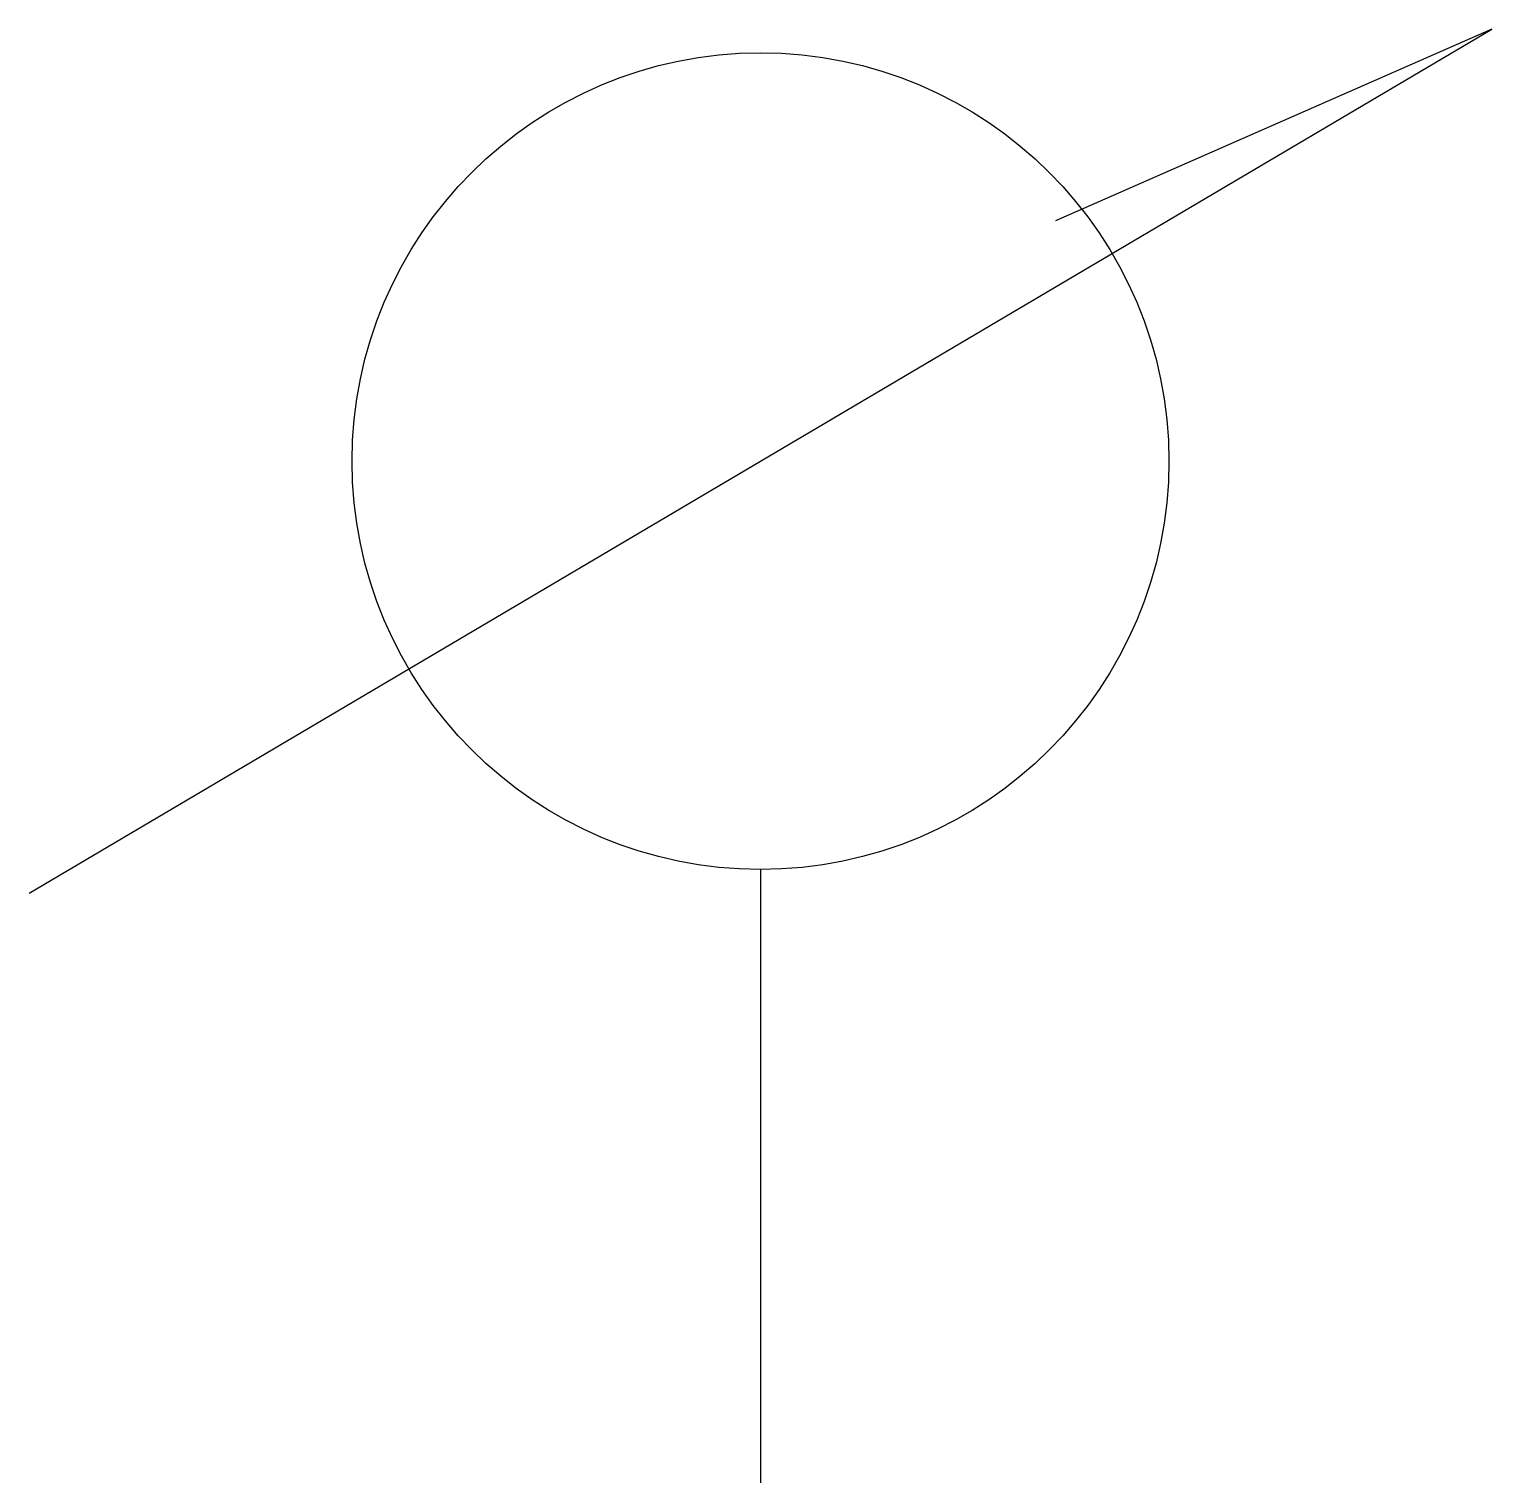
# Model space of a CAD drawing. Header units: metres. Extents: x 108772 to 109689, y -136161 to -135250.
import ezdxf

# ---------------------------------------------------------------- set-up
doc = ezdxf.new("R2010")
doc.units = ezdxf.units.M
doc.layers.add('DET1', color=1, linetype='Continuous')

msp = doc.modelspace()

# ---------------------------------------------------------------- linework, layer by layer
at = {"layer": 'DET1'}
for p, q in [((108772.33, -135791.21), (109689.19, -135249.69)), ((109689.19, -135249.69), (109415.78, -135369.8)), ((109230.76, -135776.46), (109230.76, -136160.91))]:
    msp.add_line(p, q, dxfattribs=at)
msp.add_circle((109230.76, -135520.45), 256.01, dxfattribs=at)

doc.saveas('drawing.dxf')
